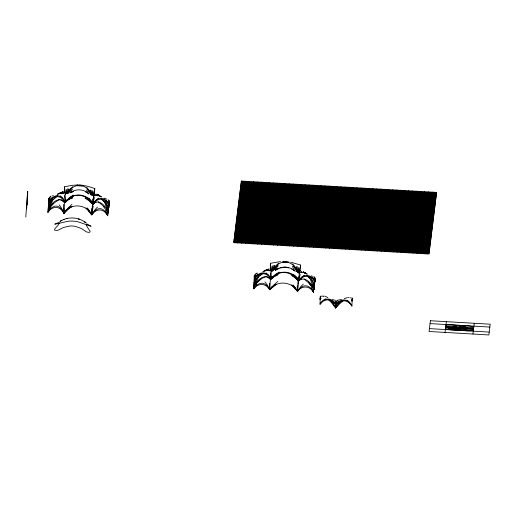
<?xml version="1.0" encoding="UTF-8"?>
<svg xmlns="http://www.w3.org/2000/svg" width="516" height="516" viewBox="0 0 516 516"><rect width="100%" height="100%" fill="white"/><g stroke="black" fill="none" stroke-linecap="round" stroke-linejoin="round"><path stroke-width="0.77" d="M108.141 206.942L108.07 212.863L102.877 205.749L98.304 201.756M299.228 272.487L299.035 278.118M63.507 204.304L63.9 213.179L67.699 209.444L71.988 206.6M309.271 277.821L306.988 275.686L310.774 279.498L314.496 284.38L314.431 280.517M254.214 283.11L254.24 282.046L253.775 288.792C258.123 282.678 266.082 283.149 269.707 289.708C276.673 280.111 291.643 281.194 297.558 291.327C301.912 285.213 309.864 285.709 313.489 292.262L313.38 287.541M276.312 284.432L269.675 289.708C265.727 281.42 258.664 281.072 253.775 288.792L254.24 275.628L254.723 280.904L258.961 276.486L263.154 273.119L259.806 275.718M267.946 277.382L270.468 279.014L270.487 277.531M59.25 199.492L54.264 202.923L48.311 209.386L48.601 198.183L48.93 204.375L53.2 199.524L57.399 195.906L53.2 199.537L48.936 204.375L49.446 197.093L49.291 201.511C54.057 194.667 61.262 195.113 65.222 202.433L69.015 198.802L73.285 196.067M95.892 201.937L92.577 204.104L92.596 202.607M65.925 210.077L63.9 213.179C70.544 202.704 86.301 203.807 91.784 214.804C96.556 207.961 103.755 208.412 107.715 215.733L107.734 212.534M298.403 279.137L298.383 280.633L301.796 279.04M304.059 279.014L308.645 282.832L313.87 289.392L313.909 282.671M313.986 286.193L313.992 285.516M64.719 200.905L64.681 202.485L62.391 200.53L60.591 199.834M65.577 194.087L65.584 193.635L65.513 194.545M299.235 272.919L299.241 272.422L299.222 273.319M109.199 201.356L109.211 200.569L109.05 204.987C105.09 197.667 97.885 197.209 93.112 204.059C87.714 192.855 71.801 191.752 65.229 202.459C61.481 193.874 53.993 193.371 49.291 201.511L50.465 196.119L50.42 196.473M271.313 271.706L271.332 270.868L271.287 271.358M298.403 279.756L298.377 280.633L300.854 279.124M109.044 204.652L108.07 212.863C106.309 206.587 99.207 197.931 92.577 204.104L92.622 203.059M93.448 196.119L93.473 195.235L91.938 195.113M298.383 279.724L298.345 280.627L294.926 277.569M271.055 278.098L271.01 278.963C267.391 272.403 259.432 271.926 255.078 278.04L255.201 274.164L254.723 280.904L256.007 278.846M51.11 205.426L48.311 209.386L48.465 204.975L47.949 212.257C52.722 205.42 59.927 205.858 63.887 213.179L64.616 202.059M93.415 197.118L93.435 196.622M266.63 276.389C261.367 277.556 257.684 282.194 254.104 285.922L254.13 285.258M313.928 288.115L313.87 289.392L311.38 285.49L309.149 283.407M93.39 197.634L93.112 204.059L87.185 197.622M93.37 198.305L93.467 195.254M269.687 283.303L269.675 289.708L270.919 288.334M313.76 283.329L314.496 284.38L314.986 277.634L314.85 281.517C311.232 274.957 303.273 274.467 298.919 280.588L299.022 278.111M27.612 195.996L27.729 191.301L27.638 191.733A27.845 0.335 -86.7 0 0 27.413 194.126L25.8 217.075M64.706 201.937L64.681 202.485L61.63 199.944M267.404 276.757L270.474 279.008L270.494 278.543M271.094 277.273L271.126 276.486M107.586 211.715L108.07 212.863L108.237 208.451L108.128 209.728M27.316 204.846L27.69 195.609L27.619 195.951M71.782 196.519L65.229 202.459L65.268 201.472M93.157 203.117L93.106 204.078L92.1 202.607M271.223 271.235L271.035 278.963C277.937 269.165 293.114 270.203 298.919 280.588L298.964 279.724M94.95 202.278L92.577 204.104L92.603 203.549M26.671 208.999L27.625 191.855M92.558 203.014L91.784 214.804L85.914 207.935M291.592 284.942L297.558 291.327L297.971 285.006M274.925 284.658L269.675 289.708L270.429 278.64M320.868 298.564L320.107 299.222L320.333 296.094L320.023 304.188C324.37 298.074 332.33 298.564 335.955 305.117C340.334 299.028 348.281 299.467 351.918 306.046L352.215 297.945L352.164 298.442M91.867 213.56L91.784 214.804L90.777 213.308M92.293 207.026L92.351 206.116M107.973 211.921L107.715 215.733C103.413 206.6 97.118 206.219 91.784 214.804L87.365 208.677M92.506 203.685L92.409 205.265M109.05 202.498L108.689 207.851L104.993 202.536L101.226 198.454M293.049 285.6L297.558 291.327L298.351 279.691M298.035 284.09L298.3 280.22M294.217 286.702L297.558 291.327C302.492 283.581 309.49 284.006 313.489 292.262L313.786 288.018M352.08 299.635L351.97 301.08L351.751 300.267M64.242 192.036L64.474 191.436L65.119 193.313M49.052 203.156L48.93 204.375L49.568 203.233L48.311 209.393C50.736 203.323 58.818 195.596 64.681 202.485L68.454 199.511L72.724 198.028M52.845 199.653L48.311 209.393L49.201 202.246M49.594 206.103L48.311 209.393L48.73 206.252M59.192 204.8L61.404 207.935L63.887 213.179C59.579 204.052 53.277 203.672 47.949 212.257L48.665 207.206M256.2 283.116L254.104 285.922L254.969 279.24M94.473 193.79L94.428 193.178L93.725 194.977M109.153 203.691L109.411 201.717L109.244 202.898M65.693 193.874L66.28 189.495M271.493 270.403L272.08 266.024M109.186 203.743L108.689 207.851L104.993 202.549L101.22 198.499M296.771 277.15L298.383 280.633C305.059 275.55 311.767 283.4 313.87 289.392L314.554 283.903M266.043 272.919L268.372 275.022L271.01 278.963C267.552 271.281 259.38 270.752 255.078 278.04C255.555 276.35 255.001 272.674 257.729 273.151M237.689 242.92L245.339 181.271M241.675 243.146L249.325 181.503M245.661 243.378L253.311 181.735M249.647 243.61L257.297 181.967M253.633 243.842L261.277 182.2M257.619 244.074L265.263 182.432M261.606 244.307L269.249 182.658M264.037 240.837L264.482 237.257M265.585 244.539L273.235 182.89M269.571 244.771L277.221 183.122M273.557 245.003L281.207 183.354M277.543 245.235L285.193 183.586M281.53 245.468L289.179 183.819M285.516 245.7L293.165 184.051M289.502 245.926L297.151 184.283M293.488 246.158L301.131 184.515M297.474 246.39L305.117 184.747M301.46 246.622L309.103 184.98M300.364 271.081L300.312 270.449L299.415 272.687M305.44 246.854L313.089 185.212M309.426 247.087L317.076 185.438M313.412 247.319L321.062 185.67M317.398 247.551L325.048 185.902M313.98 283.265L314.496 284.38L315.153 278.963L314.631 283.31M321.384 247.783L329.034 186.134M325.37 248.015L333.02 186.366M329.356 248.248L337.006 186.599M333.342 248.473L340.986 186.831M337.329 248.706L344.972 187.063M341.315 248.938L348.958 187.295M345.294 249.17L352.944 187.527M349.28 249.402L356.93 187.76M353.267 249.634L360.916 187.985M357.253 249.867L364.902 188.217M361.239 250.099L368.888 188.45M365.225 250.331L372.875 188.682M369.211 250.563L376.861 188.914M373.197 250.795L380.847 189.146M377.183 251.028L384.826 189.378M381.169 251.253L388.812 189.611M385.155 251.486L392.799 189.843M389.135 251.718L396.785 190.075M393.121 251.95L400.771 190.307M397.107 252.182L404.757 190.539M401.093 252.414L408.743 190.765M405.079 252.647L412.729 190.997M409.065 252.879L416.715 191.23M413.052 253.111L420.701 191.462M417.038 253.343L424.681 191.694M421.024 253.575L428.667 191.926M425.01 253.801L432.653 192.158M445.024 332.414L446.359 321.661M472.927 334.033L474.256 323.28M277.098 275.434L274.293 276.402L270.461 279.008C264.495 273.151 256.845 280.207 254.104 285.922L254.201 285.148M93.989 194.132L94.821 188.527L87.514 186.231L79.864 184.87L72.085 185.334L64.571 186.766L64.532 192.416M299.79 270.661L300.622 265.056L290.695 262.167M92.08 212.347L93.286 206.039M93.351 202.072L94.37 197.28M93.706 195.5L94.821 188.527M299.512 272.029L300.622 265.056M255.13 277.969L254.723 280.904L259.316 274.409M336.006 305.053L335.6 307.981L339.838 303.563L344.03 300.196M299.157 278.788L300.164 274.409M65.377 194.242L65.448 193.868L65.068 194.545L65.229 202.459L70.247 197.518M258.632 276.757L254.104 285.922L254.324 284.961M269.9 268.926L270.526 269.139L270.926 271.029M64.9 201.292L64.681 202.485L62.513 200.395M270.339 278.324L270.087 279.324M255.388 282.839L254.104 285.922L255.33 280.136M341.502 299.519L337.18 300.331L336.948 301.189M271.648 271.332L273.267 265.314M49.839 198.473L48.936 204.375L52.658 198.35M49.201 203.169L48.93 204.375L49.594 202.956M87.965 199.898L90.442 201.691L92.577 204.104L92.719 203.472M320.862 298.377L320.107 299.222L320.488 297.706M254.981 279.807L254.723 280.904L255.381 279.601M66.112 193.532L67.467 188.791M254.543 283.103L254.685 282.536M48.311 209.393L50.652 201.75M298.525 280.091L298.377 280.633L297.468 278.556M254.104 285.922L255.949 280.04M49.31 203.065L48.93 204.375L49.459 203.046M65.035 201.285L64.681 202.485L64.042 201.659M255.097 279.704L254.723 280.904L255.252 279.685M256.065 274.112L256.291 273.248M65.132 201.214L64.681 202.485L64.094 201.562M271.997 271.339L274.635 265.237M94.022 196.016L94.312 195.216M85.088 198.305L89.145 200.595L92.577 204.104L92.964 203.085M66.648 193.545L68.828 188.708M273.996 268.804L273.461 270.081C278.808 258.658 293.101 259.535 297.126 271.448M320.81 298.242L320.107 299.222L320.791 297.751M272.274 271.113L274.815 266.127M65.235 201.24L64.681 202.485L64.436 201.846M65.268 201.182L64.681 202.485L64.184 200.95M89.262 200.569L92.577 204.104L93.041 203.13M87.965 199.189L92.577 204.104L92.867 203.498M67.074 193.21L69.015 189.598M65.235 201.375L64.681 202.485L64.294 200.898M47.949 212.257L50.858 207.316M65.274 201.343L64.681 202.485L64.423 200.95M58.979 223.654C58.218 226.582 49.904 231.239 57.882 230.291L63.597 227.427L69.924 226.014A17.054 14.409 2.3 0 1 75.181 226.331L81.276 228.459L86.572 231.961C94.422 233.877 86.862 228.298 86.572 225.253M253.775 288.792L256.716 284.193M65.435 201.175L64.681 202.485L64.597 201.84M94.473 195.932L95.879 194.197M49.291 201.511L52.077 197.499M293.127 284.864L297.558 291.327L300.68 286.754L303.279 284.103M67.499 193.158L69.976 189.488M273.306 269.687L275.776 266.011M67.602 193.126L70.092 189.443L72.808 186.586M273.409 269.655L275.899 265.966L278.614 263.115M67.557 193.365L71.466 188.314M255.078 278.04L257.903 274.396M273.357 269.887L277.273 264.843M264.953 281.878L267.185 284.813L269.707 289.708L271.719 286.806M67.673 193.423L71.601 188.379M273.48 269.952L277.408 264.908M69.666 192.881L72.498 189.101M275.473 269.41L278.298 265.624M320.107 299.222L320.72 298.338M60.308 195.816L62.63 198.125L65.222 202.433L67.203 199.737M300.312 272.809L301.737 271.384M67.641 193.545L70.221 190.146M292.901 274.615L298.919 280.588L301.918 276.969L304.408 275.151M68.112 193.061C73.53 181.806 87.443 183.483 91.319 194.919M273.493 270.165L277.485 265.379M70.537 206.587L63.9 213.179L67.757 208.348L71.982 204.31M276.221 274.441L271.035 278.963L273.035 276.46M337.032 305.988L341.592 300.899M275.989 269.991L276.924 268.81M337.2 300.364L335.981 305.117C332.485 297.455 324.351 296.887 320.023 304.188L323.016 300.576L325.512 298.751M255.53 283.981L260.051 279.182M269.675 289.708L273.564 285.193L277.801 281.42M63.9 213.179L68.957 207.942M65.229 202.459L69.002 198.292L73.137 194.977M294.378 275.028L298.919 280.588C303.227 273.306 311.4 273.822 314.85 281.517L314.012 276.602L314.07 277.479M277.66 273.841L271.035 278.963L274.841 275.131L278.988 272.087M255.575 279.949L256.426 279.027M340.199 301.492L335.6 307.981L335.839 304.479L335.6 307.981L331.878 303.098L328.099 299.267M338.806 301.479L335.981 305.117L333.491 301.17M271.035 278.963L276.112 274.435M271.674 277.937L270.461 279.008L269.81 278.279L270.474 279.008L272.919 276.705M268.759 277.331L270.474 279.008L271.642 277.847M66.287 200.776L67.119 199.969M93.241 203.252L93.97 202.549M65.848 201.208L67.067 200.034M258.116 277.298L258.961 276.486M269.868 278.182L270.474 279.008L271.616 277.905M68.415 198.854C75.891 192.036 88.081 195.57 92.577 204.104L95.957 202.117M97.498 207.026L94.892 209.883L91.784 214.804L87.307 208.374M65.816 201.259L66.609 200.524M272.113 287.109L274.783 284.871M51.871 204.646L53.49 203.414M67.493 199.679L68.351 198.963M95.376 195.583L96.647 194.738M93.293 203.362L94.06 202.736M280.569 261.58L270.378 263.295L270.339 268.946M299.138 280.02L298.377 280.633L297.468 278.227M257.71 281.613L259.335 280.517M93.757 202.775L94.389 202.317M275.344 270.268C280.827 265.94 289.134 266.03 294.404 270.674M274.228 275.699L276.544 274.286M272.938 276.969L275.628 275.357M301.228 272.564L301.86 272.151M332.33 299.409L335.258 300.402L335.955 305.117C340.296 297.855 348.435 298.338 351.918 306.046L349.267 302.105L346.939 300.002M98.614 198.041L96.111 200.073L93.112 204.059L88.629 198.447M275.312 270.19L279.221 268.372M70.402 192.732C75.749 188.527 83.856 188.979 88.694 193.771M70.486 192.849L71.924 191.984M68.28 199.195L72.569 197.422M59.921 221.396L61.881 220.345M70.337 192.629L73.337 191.21M60.146 221.274L61.036 220.777M71.221 197.686L68.441 199.247L64.694 202.485L64.642 201.924M262.896 271.519L267.63 269.404M274.125 276.079L278.414 274.635M57.192 194.216L63.229 191.765L58.753 193.61L62.913 191.823M61.739 220.416C69.067 216.526 78.419 217.339 85.108 222.177L84.605 221.848L86.43 223.105M90.855 202.156L91.571 202.311M263.431 271.571L266.604 270.461L268.32 270.694M57.669 194.332L60.882 193.268L62.617 193.726M280.427 268.023L285.129 267.082L288.637 267.939M277.021 274.028C284.555 270.326 293.926 273.744 298.345 280.627L296.835 279.124M344.314 298.648L347.494 297.538M77.555 184.934L76.826 185.231L77.452 185.76L79.735 185.934L82.038 186.031L82.773 185.573L82.141 185.205M63.307 219.693L64.119 219.365M72.021 192.107L73.524 191.526M268.539 269.139L267.153 269.636L268.868 269.042M94.886 202.259L95.77 201.969M96.357 195.687L99.033 195.719L101.239 196.867M51.91 196.022L53.329 195.629M66.377 218.649L67.125 218.468M302.202 272.661L303.098 272.512M323.306 296.261L324.203 296.113M246.642 235.496L250.712 235.012M277.808 243.081L281.884 242.597M445.379 329.543L458.202 328.021M61.127 193.39L60.017 193.448L62.481 193.571M323.184 296.145L321.249 296.178M267.54 270.494L266.604 270.461L268.21 270.61M241.262 181.755L436.549 193.107M241.172 182.47L436.465 193.823M241.088 183.186L436.375 194.538M240.998 183.909L436.284 195.254M240.907 184.625L436.194 195.97M240.817 185.341L436.104 196.693M240.727 186.057L436.02 197.409M240.643 186.773L435.93 198.125M240.553 187.489L435.839 198.841M240.462 188.205L435.749 199.557M240.372 188.927L435.659 200.273M240.282 189.643L435.575 200.988M240.198 190.359L435.485 201.711M240.108 191.075L435.394 202.427M240.017 191.791L435.304 203.143M239.927 192.507L435.22 203.859M239.843 193.223L435.13 204.575M239.753 193.939L435.04 205.291M239.663 194.661L434.949 206.007M239.572 195.377L434.859 206.729M239.482 196.093L434.775 207.445M239.398 196.809L434.685 208.161M239.308 197.525L434.595 208.877M239.218 198.241L434.504 209.593M239.127 198.957L434.414 210.309M239.037 199.679L434.33 211.025M238.953 200.395L434.24 211.741M238.863 201.111L434.15 212.463M238.773 201.827L434.059 213.179M238.682 202.543L433.975 213.895M238.598 203.259L433.885 214.611M238.508 203.975L433.795 215.327M238.418 204.697L433.704 216.043M238.328 205.413L433.614 216.759M238.237 206.129L433.53 217.481M238.153 206.845L433.44 218.197M238.063 207.561L433.35 218.913M237.973 208.277L433.259 219.629M237.882 208.993L433.169 220.345M237.792 209.709L433.085 221.061M237.708 210.431L432.995 221.777M237.618 211.147L432.905 222.493M237.528 211.863L432.814 223.215M237.437 212.579L432.731 223.931M237.347 213.295L432.64 224.647M237.263 214.011L432.55 225.363M237.173 214.727L432.46 226.079M237.083 215.449L432.369 226.795M236.992 216.165L432.285 227.511M236.909 216.881L432.195 228.233M236.818 217.597L432.105 228.949M236.728 218.313L432.015 229.665M236.638 219.029L431.924 230.381M236.547 219.745L431.84 231.097M236.463 220.461L431.75 231.813M236.373 221.183L431.66 232.529M236.283 221.899L431.57 233.251M236.193 222.615L431.479 233.967M236.102 223.331L431.395 234.683M236.018 224.047L431.305 235.399M235.928 224.763L431.215 236.115M235.838 225.479L431.124 236.831M235.748 226.202L431.041 237.547M235.664 226.917L430.95 238.263M235.573 227.633L430.86 238.985M235.483 228.349L430.77 239.701M235.393 229.065L430.679 240.417M235.302 229.781L430.596 241.133M235.219 230.497L430.505 241.849M235.128 231.22L430.415 242.565M235.038 231.936L430.325 243.281M234.948 232.651L430.234 244.004M234.857 233.367L430.151 244.719M234.774 234.083L430.06 245.435M234.683 234.799L429.97 246.151M234.593 235.515L429.88 246.867M234.503 236.231L429.796 247.583M234.419 236.954L429.705 248.299M234.329 237.67L429.615 249.015M234.238 238.386L429.525 249.738M234.148 239.101L429.435 250.454M234.058 239.817L429.351 251.169M233.974 240.533L429.26 251.885M233.883 241.249L429.17 252.601M233.793 241.972L429.08 253.317M430.06 323.603L489.845 327.073M429.441 328.621L489.22 332.091M350.345 297.822L351.312 297.925M59.14 222.39C45.285 227.375 68.06 220.577 70.537 221.093A17.054 10.23 3.9 0 1 75.794 221.416C78.883 221.351 99.969 230.426 86.881 223.989M97.943 195.532L99.033 195.719L98.175 195.435M278.614 236.631L282.51 237.579M246.016 240.514L249.912 241.462M348.345 297.519L349.203 297.771M79.238 219.171L78.555 218.945L79.29 219.19M104.109 198.138L106.889 199.215M311.225 275.802L312.593 276.337M325.074 296.236L327.879 297.597M305.124 273.08L303.969 272.629L306.994 274.099M290.953 274.886L295.042 277.131L298.345 280.627L297.538 279.285M85.321 197.712L89.365 200.279L92.577 204.104L92.461 202.291M292.159 275.976L294.829 277.453L298.345 280.627L296.629 278.666M291.721 268.946L295.326 271.332M96.827 194.126L101.446 196.79M303.827 272.093L306.059 273.448L303.189 271.893L307.252 274.093M86.043 191.823L88.797 193.687M85.849 192.126L87.236 192.952M62.172 192.732L63.41 193.719M268.662 269.462L270.023 271.048M62.546 200.382L63.333 200.95M268.481 270.216L269.1 270.694M103.464 206.316L104.245 206.961M294.92 277.111L298.345 280.627M63.004 192.281L63.907 193.358M89.984 201.027L92.577 204.104L92.267 202.253M294.346 275.363L298.919 280.588L298.435 276.763M269.61 277.718L270.474 279.008L270.332 277.531M88.539 198.363L93.106 204.078C97.801 195.932 105.29 196.403 109.05 204.987C109.07 203.749 108.96 199.692 108.263 199.834M308.691 282.013L312.67 287.296M295.513 276.492L298.919 280.588M310.026 278.64L310.774 279.498M88.649 198.099L93.106 204.078L92.499 198.989M292.591 263.928L295.029 267.082L297.151 271.035M86.785 187.398L89.229 190.552L91.345 194.506M330.459 300.254L334.407 305.833M331.117 300.119L333.239 303.066L335.6 307.981L335.535 304.118M312.27 281.343L313.019 282.317M293.617 266.32L297.055 271.532M87.81 189.791L91.248 195.009M312.386 277.563L314.85 281.517M293.856 265.805L297.21 271.274M88.049 189.275L91.403 194.751M87.43 207.929L91.784 214.804L91.306 208.632M293.681 265.85L297.068 271.319M87.875 189.327L91.267 194.79M310.761 277.402L314.496 284.38M106.657 200.672L109.05 204.987M105.058 200.376L108.689 207.851L108.631 202.749M91.822 202.607L92.577 204.104L92.28 202.788M292.275 266.437L294.604 270.519M86.475 189.907L88.797 193.997M106.315 209.554L106.928 210.593M295.171 267.14L297.867 272.551M89.365 190.61L91.455 194.551M311.148 287.36L313.489 292.262M91.822 202.53L92.577 204.104L91.977 202.149M270.378 263.295L270.945 270.371M64.571 186.766L65.145 193.842M105.445 210.489L107.715 215.733M91.01 200.718L92.577 204.104L91.938 202.059M296.087 267.365L298.132 272.616M90.287 190.836L91.867 194.655M107.663 205.471L108.689 207.851L108.683 206.626M91.635 201.975L92.577 204.104L91.725 201.769M310.58 279.775L313.87 289.392L313.805 287.876M296.332 266.501L298.377 272.874M90.532 189.972L92.248 195.029M104.832 202.672L108.07 212.863L108.057 211.999M91.893 202.298L92.577 204.104M269.945 277.589L270.468 279.014L270.397 278.214M297.532 278.298L298.383 280.633L298.306 279.427M108.166 206.361L108.689 207.851L108.534 206.619M297.745 278.588L298.383 280.633L298.177 279.401M297.777 278.679L298.383 280.633L298.08 279.317M108.289 206.465L108.689 207.851L108.437 206.503M312.986 286.187L313.87 289.392L313.418 283.516M295.971 269.423L296.532 271.422M90.165 192.894L90.539 194.229M270.055 277.531L270.468 279.014L270.371 278.453M107.205 209.451L108.07 212.863L107.644 206.6M270.326 272.68L270.945 277.144M297.687 266.733L298.732 272.906M91.88 190.21L92.777 195.08M64.597 195.551L65.171 200.434M106.748 205.007L108.07 212.863M312.819 283.349L313.87 289.392M270.19 277.582L270.468 279.014M351.796 299.525L351.97 301.08M297.184 286.638L297.558 291.327M64.558 200.898L64.681 202.485L65.48 201.614L64.694 202.485L64.661 200.988M298.777 267.572L298.964 272.003M92.97 191.049L93.157 195.474M63.849 208.393L63.894 210.709M86.462 225.137A17.189 2.277 50.8 0 1 86.366 224.647M59.321 223.054A17.189 1.974 -44.2 0 1 59.127 223.525M467.625 328.047C465.864 330.962 453.983 329.524 451.655 327.563C453.822 324.757 464.864 326.247 467.625 328.047M336.097 301.357L335.955 305.117L336.09 301.357M241.353 181.039L233.703 242.688L428.99 254.033L436.639 192.391L241.353 181.039M430.415 320.733L429.086 331.485L488.865 334.961L490.2 324.209L430.415 320.733M288.573 262.102L287.844 262.554L285.535 262.463L283.258 262.289L282.633 261.754L285.671 261.393L288.573 262.102M265.953 270.236L264.998 270.487L266.882 270.049L265.953 270.236M98.479 195.229L97.576 194.945L99.375 195.519L98.479 195.229M304.343 272.467L303.44 272.177L305.22 272.829L304.343 272.467M98.543 195.145L97.969 194.771L99.833 195.996L98.543 195.145M456.718 327.17A5.986 1.084 3.2 0 0 465.8 326.763A5.986 1.084 3.2 0 0 456.944 325.312A5.986 1.084 3.2 0 0 456.718 327.17M458.608 328.099A1.993 0.361 3.2 0 0 461.633 327.963A1.993 0.361 3.2 0 0 458.685 327.479A1.993 0.361 3.2 0 0 458.608 328.099M464.51 329.066A5.986 1.084 3.2 0 0 473.591 328.66A5.986 1.084 3.2 0 0 464.742 327.209A5.986 1.084 3.2 0 0 464.51 329.066M448.565 328.144A5.986 1.084 3.2 0 0 457.647 327.731A5.986 1.084 3.2 0 0 448.797 326.28A5.986 1.084 3.2 0 0 448.565 328.144M456.357 330.04A5.986 1.084 3.2 0 0 465.445 329.627A5.986 1.084 3.2 0 0 456.589 328.176A5.986 1.084 3.2 0 0 456.357 330.04M449.339 327.209A7.385 1.335 3.2 0 0 460.536 326.699A7.385 1.335 3.2 0 0 449.63 324.912A7.385 1.335 3.2 0 0 449.339 327.209M449.075 329.582A7.359 1.329 3.2 0 0 460.24 329.079A7.359 1.329 3.2 0 0 449.359 327.292A7.359 1.329 3.2 0 0 449.075 329.582M462.291 330.363A7.392 1.335 3.2 0 0 473.501 329.853A7.392 1.335 3.2 0 0 462.575 328.06A7.392 1.335 3.2 0 0 462.291 330.363M462.568 327.976A7.327 1.322 3.2 0 0 473.682 327.473A7.327 1.322 3.2 0 0 462.852 325.693A7.327 1.322 3.2 0 0 462.568 327.976"/></g></svg>
